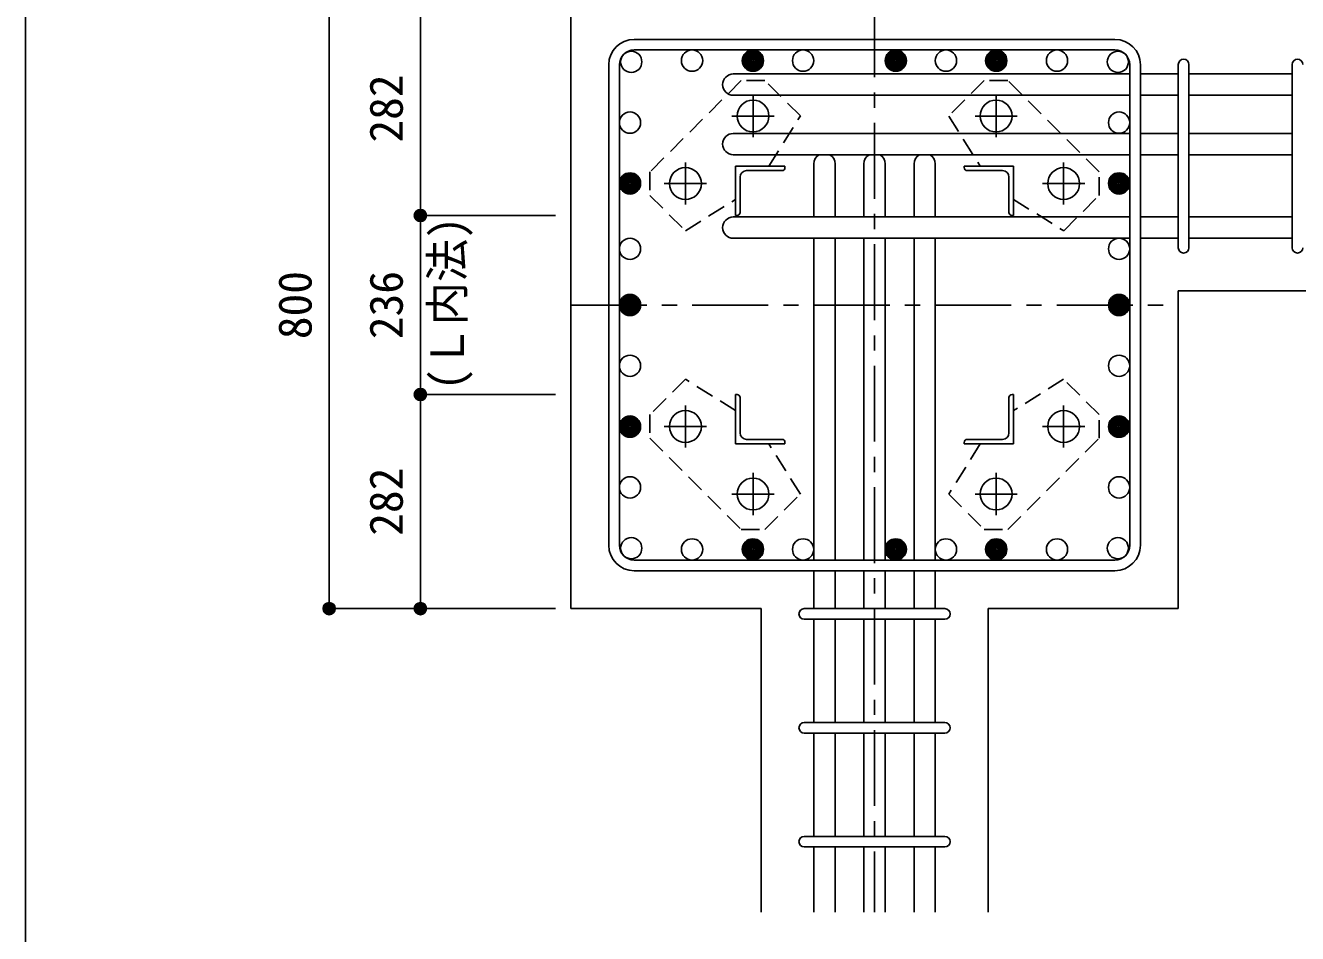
# Model space of a CAD drawing. Units: millimetres at full size, sheet at 1:20. Extents: x -3982 to 3969, y -2797 to 2801.
# Drawn here: x -3982 to -2307, y 966 to 2162 of the extents above; entities that cross this region are included whole.
import ezdxf
from ezdxf.enums import TextEntityAlignment as Align

# ---------------------------------------------------------------- set-up
doc = ezdxf.new("R2010")
doc.units = ezdxf.units.MM
doc.header["$LTSCALE"] = 20
doc.header["$PDMODE"] = 32
doc.header["$PDSIZE"] = 10
doc.linetypes.add('CHAIN1', pattern=[8, 5, -1, 1, -1])
doc.linetypes.add('DASHED1', pattern=[1.8, 1.2, -0.6])
for name, color, linetype in [('6-1_躯体線', 2, 'Continuous'), ('6-2_A.Bolt_', 4, 'Continuous'), ('6-3_柱型主筋', 4, 'Continuous'), ('6-4_フープ', 7, 'Continuous'), ('6-5_梁主筋', 7, 'Continuous'), ('6-6_S.T.P.', 7, 'Continuous'), ('6-9_プレート', 4, 'DASHED1'), ('6-D_寸法', 4, 'Continuous'), ('F-0_枠', 6, 'Continuous')]:
    doc.layers.add(name, color=color, linetype=linetype)
doc.styles.add('ＭＳ ゴシック', font='')
doc.styles.get('ＭＳ ゴシック').set_extended_font_data('MS Gothic')

msp = doc.modelspace()

# ---------------------------------------------------------------- linework, layer by layer
at = {"layer": '6-1_躯体線'}
for p, q in [((-3263.87, 2194.12), (-3263.87, 1394.12)), ((-2463.87, 1812.62), (-2063.87, 1812.62)), ((-2463.87, 1394.12), (-2463.87, 1812.62)), ((-3263.87, 1394.12), (-3013.37, 1394.12)), ((-3013.37, 994.12), (-3013.37, 1394.12)), ((-2714.37, 994.12), (-2714.37, 1394.12)), ((-2714.37, 1394.12), (-2463.87, 1394.12))]:
    msp.add_line(p, q, dxfattribs=at)
at = {"layer": '6-2_A.Bolt_', "linetype": 'CHAIN1'}
for p, q in [((-3023.87, 2070.92), (-3023.87, 2015.42)), ((-2703.87, 2015.42), (-2703.87, 2070.92)), ((-2996.17, 2043.12), (-3051.67, 2043.12)), ((-2676.07, 2043.12), (-2731.57, 2043.12)), ((-3112.87, 1981.92), (-3112.87, 1926.42)), ((-2614.87, 1926.42), (-2614.87, 1981.92)), ((-3085.17, 1954.12), (-3140.67, 1954.12)), ((-2587.07, 1954.12), (-2642.57, 1954.12)), ((-3112.87, 1661.82), (-3112.87, 1606.32)), ((-2614.87, 1606.32), (-2614.87, 1661.82)), ((-3140.67, 1634.12), (-3085.17, 1634.12)), ((-2642.57, 1634.12), (-2587.07, 1634.12)), ((-3023.87, 1572.82), (-3023.87, 1517.32)), ((-2703.87, 1517.32), (-2703.87, 1572.82)), ((-3051.67, 1545.12), (-2996.17, 1545.12)), ((-2731.57, 1545.12), (-2676.07, 1545.12))]:
    msp.add_line(p, q, dxfattribs=at)
at = {"layer": '6-2_A.Bolt_'}
for p, q in [((-3046.87, 1977.12), (-2981.87, 1977.12)), ((-3046.87, 1977.12), (-3046.87, 1912.12)), ((-2981.87, 1977.12), (-2981.87, 1975.12)), ((-2680.87, 1977.12), (-2745.87, 1977.12)), ((-2745.87, 1975.12), (-2745.87, 1977.12)), ((-2680.87, 1977.12), (-2680.87, 1912.12)), ((-3040.87, 1962.62), (-3040.87, 1916.12)), ((-3032.37, 1971.12), (-2985.87, 1971.12)), ((-2695.37, 1971.12), (-2741.87, 1971.12)), ((-2686.87, 1962.62), (-2686.87, 1916.12)), ((-3044.87, 1912.12), (-3046.87, 1912.12)), ((-2680.87, 1912.12), (-2682.87, 1912.12)), ((-3046.87, 1676.12), (-3044.87, 1676.12)), ((-3046.87, 1611.12), (-3046.87, 1676.12)), ((-2682.87, 1676.12), (-2680.87, 1676.12)), ((-2680.87, 1611.12), (-2680.87, 1676.12)), ((-3040.87, 1625.62), (-3040.87, 1672.12)), ((-2686.87, 1625.62), (-2686.87, 1672.12)), ((-3046.87, 1611.12), (-2981.87, 1611.12)), ((-3032.37, 1617.12), (-2985.87, 1617.12)), ((-2981.87, 1613.12), (-2981.87, 1611.12)), ((-2745.87, 1611.12), (-2745.87, 1613.12)), ((-2680.87, 1611.12), (-2745.87, 1611.12)), ((-2695.37, 1617.12), (-2741.87, 1617.12))]:
    msp.add_line(p, q, dxfattribs=at)
at = {"layer": '6-2_A.Bolt_', "color": 3}
for centre in [(-3023.87, 2043.12), (-2703.87, 2043.12), (-3112.87, 1954.12), (-2614.87, 1954.12), (-3112.87, 1634.12), (-2614.87, 1634.12), (-3023.87, 1545.12), (-2703.87, 1545.12)]:
    msp.add_circle(centre, 21, dxfattribs=at)
at = {"layer": '6-2_A.Bolt_'}
for centre, radius, start, end in [((-3032.37, 1962.62), 8.5, 90, 180), ((-2985.87, 1975.12), 4, 270, 0), ((-2741.87, 1975.12), 4, 180, 270), ((-2695.37, 1962.62), 8.5, 0, 90), ((-3044.87, 1916.12), 4, 270, 0), ((-2682.87, 1916.12), 4, 180, 270), ((-3044.87, 1672.12), 4, 0, 90), ((-2682.87, 1672.12), 4, 90, 180), ((-3032.37, 1625.62), 8.5, 180, 270), ((-2695.37, 1625.62), 8.5, 270, 0), ((-2985.87, 1613.12), 4, 0, 90), ((-2741.87, 1613.12), 4, 90, 180)]:
    msp.add_arc(centre, radius, start, end, dxfattribs=at)
at = {"layer": '6-3_柱型主筋', "color": 3}
for centre in [(-3184.26, 2114.51), (-3104.16, 2116.12), (-3024.06, 2116.12), (-2957.96, 2116.12), (-2835.87, 2116.12), (-2835.87, 2116.12), (-2769.87, 2116.12), (-2703.67, 2116.12), (-2703.67, 2116.12), (-2623.58, 2116.12), (-2543.48, 2114.51), (-3185.87, 2034.42), (-2541.87, 2034.42), (-3185.87, 1954.32), (-3185.87, 1954.32), (-2541.87, 1954.32), (-2541.87, 1954.32), (-3185.87, 1868.12), (-2541.87, 1868.12), (-3185.87, 1794.12), (-3185.87, 1794.12), (-2541.87, 1794.12), (-2541.87, 1794.12), (-3185.87, 1714.03), (-2541.87, 1714.03), (-3185.87, 1633.93), (-2541.87, 1633.93), (-3185.87, 1553.83), (-2541.87, 1553.83), (-3184.26, 1473.74), (-3104.16, 1472.12), (-3024.06, 1472.12), (-2957.96, 1472.12), (-2835.87, 1472.12), (-2835.87, 1472.12), (-2769.87, 1472.12), (-2703.67, 1472.12), (-2703.67, 1472.12), (-2623.58, 1472.12), (-2543.48, 1473.74)]:
    msp.add_circle(centre, 14, dxfattribs=at)
at = {"layer": '6-3_柱型主筋'}
for centre, radius in [((-3024.06, 2116.12), 14), ((-3024.06, 2116.12), 12.6), ((-3024.06, 2116.12), 11.2), ((-2835.87, 2116.12), 14), ((-2835.87, 2116.12), 12.6), ((-2835.87, 2116.12), 11.2), ((-2703.67, 2116.12), 14), ((-2703.67, 2116.12), 12.6), ((-2703.67, 2116.12), 11.2), ((-3024.06, 2116.12), 9.8), ((-3024.06, 2116.12), 8.4), ((-3024.06, 2116.12), 7), ((-3024.06, 2116.12), 5.6), ((-3024.06, 2116.12), 4.2), ((-3024.06, 2116.12), 2.8), ((-3024.06, 2116.12), 1.4), ((-2835.87, 2116.12), 9.8), ((-2835.87, 2116.12), 8.4), ((-2835.87, 2116.12), 7), ((-2835.87, 2116.12), 5.6), ((-2835.87, 2116.12), 4.2), ((-2835.87, 2116.12), 2.8), ((-2835.87, 2116.12), 1.4), ((-2703.67, 2116.12), 9.8), ((-2703.67, 2116.12), 8.4), ((-2703.67, 2116.12), 7), ((-2703.67, 2116.12), 5.6), ((-2703.67, 2116.12), 4.2), ((-2703.67, 2116.12), 2.8), ((-2703.67, 2116.12), 1.4), ((-3185.87, 1954.32), 14), ((-3185.87, 1954.32), 12.6), ((-3185.87, 1954.32), 11.2), ((-3185.87, 1954.32), 9.8), ((-3185.87, 1954.32), 8.4), ((-3185.87, 1954.32), 7), ((-3185.87, 1954.32), 5.6), ((-2541.87, 1954.32), 14), ((-2541.87, 1954.32), 12.6), ((-2541.87, 1954.32), 11.2), ((-2541.87, 1954.32), 9.8), ((-2541.87, 1954.32), 8.4), ((-2541.87, 1954.32), 7), ((-2541.87, 1954.32), 5.6), ((-3185.87, 1954.32), 4.2), ((-3185.87, 1954.32), 2.8), ((-3185.87, 1954.32), 1.4), ((-2541.87, 1954.32), 4.2), ((-2541.87, 1954.32), 2.8), ((-2541.87, 1954.32), 1.4), ((-3185.87, 1794.12), 14), ((-3185.87, 1794.12), 12.6), ((-3185.87, 1794.12), 11.2), ((-3185.87, 1794.12), 9.8), ((-3185.87, 1794.12), 8.4), ((-3185.87, 1794.12), 7), ((-3185.87, 1794.12), 5.6), ((-3185.87, 1794.12), 4.2), ((-3185.87, 1794.12), 2.8), ((-3185.87, 1794.12), 1.4), ((-2541.87, 1794.12), 14), ((-2541.87, 1794.12), 12.6), ((-2541.87, 1794.12), 11.2), ((-2541.87, 1794.12), 9.8), ((-2541.87, 1794.12), 8.4), ((-2541.87, 1794.12), 7), ((-2541.87, 1794.12), 5.6), ((-2541.87, 1794.12), 4.2), ((-2541.87, 1794.12), 2.8), ((-2541.87, 1794.12), 1.4), ((-3185.87, 1633.93), 14), ((-3185.87, 1633.93), 12.6), ((-3185.87, 1633.93), 11.2), ((-3185.87, 1633.93), 9.8), ((-3185.87, 1633.93), 8.4), ((-2541.87, 1633.93), 14), ((-2541.87, 1633.93), 12.6), ((-2541.87, 1633.93), 11.2), ((-2541.87, 1633.93), 9.8), ((-2541.87, 1633.93), 8.4), ((-3185.87, 1633.93), 7), ((-3185.87, 1633.93), 5.6), ((-3185.87, 1633.93), 4.2), ((-3185.87, 1633.93), 2.8), ((-3185.87, 1633.93), 1.4), ((-2541.87, 1633.93), 7), ((-2541.87, 1633.93), 5.6), ((-2541.87, 1633.93), 4.2), ((-2541.87, 1633.93), 2.8), ((-2541.87, 1633.93), 1.4), ((-3024.06, 1472.12), 14), ((-3024.06, 1472.12), 12.6), ((-3024.06, 1472.12), 11.2), ((-3024.06, 1472.12), 9.8), ((-3024.06, 1472.12), 8.4), ((-3024.06, 1472.12), 7), ((-3024.06, 1472.12), 5.6), ((-3024.06, 1472.12), 4.2), ((-3024.06, 1472.12), 2.8), ((-2835.87, 1472.12), 14), ((-2835.87, 1472.12), 12.6), ((-2835.87, 1472.12), 11.2), ((-2835.87, 1472.12), 9.8), ((-2835.87, 1472.12), 8.4), ((-2835.87, 1472.12), 7), ((-2835.87, 1472.12), 5.6), ((-2835.87, 1472.12), 4.2), ((-2835.87, 1472.12), 2.8), ((-2703.67, 1472.12), 14), ((-2703.67, 1472.12), 12.6), ((-2703.67, 1472.12), 11.2), ((-2703.67, 1472.12), 9.8), ((-2703.67, 1472.12), 8.4), ((-2703.67, 1472.12), 7), ((-2703.67, 1472.12), 5.6), ((-2703.67, 1472.12), 4.2), ((-2703.67, 1472.12), 2.8), ((-3024.06, 1472.12), 1.4), ((-2835.87, 1472.12), 1.4), ((-2703.67, 1472.12), 1.4)]:
    msp.add_circle(centre, radius, dxfattribs=at)
at = {"layer": '6-4_フープ'}
for p, q in [((-3180.37, 2144.12), (-2547.37, 2144.12)), ((-3180.37, 2130.12), (-2547.37, 2130.12)), ((-3213.87, 1477.62), (-3213.87, 2110.62)), ((-3199.87, 2110.62), (-3199.87, 1477.62)), ((-2527.87, 1477.62), (-2527.87, 2110.62)), ((-2513.87, 1477.62), (-2513.87, 2110.62)), ((-2547.37, 1458.12), (-3180.37, 1458.12)), ((-3180.37, 1444.12), (-2547.37, 1444.12))]:
    msp.add_line(p, q, dxfattribs=at)
for centre, radius, start, end in [((-3180.37, 2110.62), 33.5, 90, 180), ((-2547.37, 2110.62), 33.5, 0, 90), ((-3180.37, 2110.62), 19.5, 90, 180), ((-2547.37, 2110.62), 19.5, 0, 90), ((-3180.37, 1477.62), 33.5, 180, 270), ((-3180.37, 1477.62), 19.5, 180, 270), ((-2547.37, 1477.62), 33.5, 270, 0), ((-2547.37, 1477.62), 19.5, 270, 0)]:
    msp.add_arc(centre, radius, start, end, dxfattribs=at)
at = {"layer": '6-5_梁主筋'}
for p, q in [((-2527.87, 2098.51), (-3049.87, 2098.51)), ((-2463.87, 2098.51), (-2513.87, 2098.51)), ((-2313.87, 2098.51), (-2449.87, 2098.51)), ((-2527.87, 2070.51), (-3049.87, 2070.51)), ((-2463.87, 2070.51), (-2513.87, 2070.51)), ((-2313.87, 2070.51), (-2449.87, 2070.51)), ((-2527.87, 2020.12), (-3049.87, 2020.12)), ((-2463.87, 2020.12), (-2513.87, 2020.12)), ((-2313.87, 2020.12), (-2449.87, 2020.12)), ((-2527.87, 1992.12), (-3049.87, 1992.12)), ((-2943.87, 1910.12), (-2943.87, 1980.12)), ((-2915.87, 1910.12), (-2915.87, 1980.12)), ((-2877.87, 1910.12), (-2877.87, 1980.12)), ((-2849.87, 1910.12), (-2849.87, 1980.12)), ((-2811.87, 1910.12), (-2811.87, 1980.12)), ((-2783.87, 1910.12), (-2783.87, 1980.12)), ((-2463.87, 1992.12), (-2513.87, 1992.12)), ((-2313.87, 1992.12), (-2449.87, 1992.12)), ((-2527.87, 1910.12), (-3049.87, 1910.12)), ((-2463.87, 1910.12), (-2513.87, 1910.12)), ((-2313.87, 1910.12), (-2449.87, 1910.12)), ((-2527.87, 1882.12), (-3049.87, 1882.12)), ((-2943.87, 1458.12), (-2943.87, 1882.12)), ((-2915.87, 1458.12), (-2915.87, 1882.12)), ((-2877.87, 1458.12), (-2877.87, 1882.12)), ((-2849.87, 1458.12), (-2849.87, 1882.12)), ((-2811.87, 1458.12), (-2811.87, 1882.12)), ((-2783.87, 1458.12), (-2783.87, 1882.12)), ((-2463.87, 1882.12), (-2513.87, 1882.12)), ((-2313.87, 1882.12), (-2449.87, 1882.12)), ((-2943.87, 1394.12), (-2943.87, 1444.12)), ((-2915.87, 1394.12), (-2915.87, 1444.12)), ((-2877.87, 1394.12), (-2877.87, 1444.12)), ((-2849.87, 1394.12), (-2849.87, 1444.12)), ((-2811.87, 1394.12), (-2811.87, 1444.12)), ((-2783.87, 1394.12), (-2783.87, 1444.12)), ((-2943.87, 1244.12), (-2943.87, 1380.12)), ((-2915.87, 1244.12), (-2915.87, 1380.12)), ((-2877.87, 1244.12), (-2877.87, 1380.12)), ((-2849.87, 1244.12), (-2849.87, 1380.12)), ((-2811.87, 1244.12), (-2811.87, 1380.12)), ((-2783.87, 1244.12), (-2783.87, 1380.12)), ((-2943.87, 1094.12), (-2943.87, 1230.12)), ((-2915.87, 1094.12), (-2915.87, 1230.12)), ((-2877.87, 1094.12), (-2877.87, 1230.12)), ((-2849.87, 1094.12), (-2849.87, 1230.12)), ((-2811.87, 1094.12), (-2811.87, 1230.12)), ((-2783.87, 1094.12), (-2783.87, 1230.12)), ((-2943.87, 994.12), (-2943.87, 1080.12)), ((-2915.87, 994.12), (-2915.87, 1080.12)), ((-2877.87, 994.12), (-2877.87, 1080.12)), ((-2849.87, 994.12), (-2849.87, 1080.12)), ((-2811.87, 994.12), (-2811.87, 1080.12)), ((-2783.87, 994.12), (-2783.87, 1080.12))]:
    msp.add_line(p, q, dxfattribs=at)
for centre, start, end in [((-3049.87, 2084.51), 90, 270), ((-3049.87, 2006.12), 90, 270), ((-2929.87, 1980.12), 121.00622, 180), ((-2929.87, 1980.12), 0, 58.99378), ((-2863.87, 1980.12), 121.00622, 180), ((-2863.87, 1980.12), 0, 58.99378), ((-2797.87, 1980.12), 121.00622, 180), ((-2797.87, 1980.12), 0, 58.99378), ((-3049.87, 1896.12), 90, 270)]:
    msp.add_arc(centre, 14, start, end, dxfattribs=at)
at = {"layer": '6-6_S.T.P.'}
for p, q in [((-2463.87, 1869.62), (-2463.87, 2111.01)), ((-2449.87, 1869.62), (-2449.87, 2111.01)), ((-2313.87, 1869.62), (-2313.87, 2111.01)), ((-2956.37, 1394.12), (-2771.37, 1394.12)), ((-2956.37, 1380.12), (-2771.37, 1380.12)), ((-2956.37, 1244.12), (-2771.37, 1244.12)), ((-2956.37, 1230.12), (-2771.37, 1230.12)), ((-2956.37, 1094.12), (-2771.37, 1094.12)), ((-2956.37, 1080.12), (-2771.37, 1080.12))]:
    msp.add_line(p, q, dxfattribs=at)
for centre, start, end in [((-2456.87, 2111.01), 0, 180), ((-2456.87, 2111.01), 0, 180), ((-2456.87, 2111.01), 0, 180), ((-2456.87, 2111.01), 0, 180), ((-2306.87, 2111.01), 0, 180), ((-2456.87, 1869.62), 180, 0), ((-2456.87, 1869.62), 180, 0), ((-2456.87, 1869.62), 180, 0), ((-2456.87, 1869.62), 180, 0), ((-2306.87, 1869.62), 180, 0), ((-2956.37, 1387.12), 90, 270), ((-2956.37, 1387.12), 90, 270), ((-2956.37, 1387.12), 90, 270), ((-2956.37, 1387.12), 90, 270), ((-2771.37, 1387.12), 270, 90), ((-2771.37, 1387.12), 270, 90), ((-2771.37, 1387.12), 270, 90), ((-2771.37, 1387.12), 270, 90), ((-2956.37, 1237.12), 90, 270), ((-2771.37, 1237.12), 270, 90), ((-2956.37, 1087.12), 90, 270), ((-2771.37, 1087.12), 270, 90)]:
    msp.add_arc(centre, 7, start, end, dxfattribs=at)
at = {"layer": '6-9_プレート'}
for p, q in [((-3003.01, 1977.12), (-2961.57, 2043.22)), ((-2766.17, 2043.12), (-2724.73, 1977.12)), ((-3112.87, 1891.82), (-3046.87, 1933.26)), ((-2680.87, 1933.26), (-2614.77, 1891.82)), ((-3046.87, 1654.99), (-3112.97, 1696.42)), ((-2614.87, 1696.42), (-2680.87, 1654.99)), ((-2961.57, 1545.12), (-3003, 1611.12)), ((-2724.73, 1611.12), (-2766.17, 1545.02))]:
    msp.add_line(p, q, dxfattribs=at)
for points in [[(-3039.37, 2089.82), (-3159.57, 1969.62), (-3159.57, 1938.52), (-3112.87, 1891.82)], [(-2961.57, 2043.22), (-3008.27, 2089.82), (-3039.37, 2089.82)], [(-2568.17, 1969.62), (-2688.37, 2089.82), (-2719.47, 2089.82), (-2766.17, 2043.12)], [(-2614.77, 1891.82), (-2568.17, 1938.52), (-2568.17, 1969.62)], [(-3112.97, 1696.42), (-3159.57, 1649.73), (-3159.57, 1618.62)], [(-2688.37, 1498.42), (-2568.17, 1618.62), (-2568.17, 1649.72), (-2614.87, 1696.42)], [(-3159.57, 1618.62), (-3039.37, 1498.42), (-3008.27, 1498.42), (-2961.57, 1545.12)], [(-2766.17, 1545.02), (-2719.47, 1498.42), (-2688.37, 1498.42)]]:
    msp.add_lwpolyline(points, dxfattribs=at)
at = {"layer": '6-D_寸法'}
for p, q in [((-3581.89, 1394.12), (-3581.89, 2194.12)), ((-3461.89, 1912.12), (-3461.89, 1676.12)), ((-3461.89, 1912.12), (-3283.87, 1912.12)), ((-3461.89, 1676.12), (-3461.89, 1912.12)), ((-3461.89, 1676.12), (-3461.89, 1394.12)), ((-3461.89, 1676.12), (-3283.87, 1676.12)), ((-3581.89, 1394.12), (-3461.89, 1394.12)), ((-3461.89, 1394.12), (-3283.87, 1394.12)), ((-3461.89, 1394.12), (-3283.87, 1394.12)), ((-3461.89, 1394.12), (-3283.87, 1394.12)), ((-3461.89, 1394.12), (-3283.87, 1394.12)), ((-3461.89, 1394.12), (-3283.87, 1394.12)), ((-3461.89, 1394.12), (-3283.87, 1394.12)), ((-3461.89, 1394.12), (-3283.87, 1394.12)), ((-3461.89, 1394.12), (-3283.87, 1394.12)), ((-3461.89, 1394.12), (-3283.87, 1394.12))]:
    msp.add_line(p, q, dxfattribs=at)
at = {"layer": '6-D_寸法', "linetype": 'CHAIN1'}
for p, q in [((-2863.87, 2194.12), (-2863.87, 994.12)), ((-3263.87, 1794.12), (-2463.87, 1794.12))]:
    msp.add_line(p, q, dxfattribs=at)
at = {"layer": '6-D_寸法'}
for points in [[(-3461.89, 1912.12), (-3461.89, 2194.12), (-3283.87, 2194.12)], [(-3581.89, 1394.12), (-3461.89, 1394.12), (-3283.87, 1394.12)], [(-3581.89, 1394.12), (-3461.89, 1394.12), (-3283.87, 1394.12)]]:
    msp.add_lwpolyline(points, dxfattribs=at)
for centre, radius in [((-3461.89, 1912.12), 8), ((-3461.89, 1912.12), 7.2), ((-3461.89, 1912.12), 6.4), ((-3461.89, 1912.12), 5.6), ((-3461.89, 1912.12), 4.8), ((-3461.89, 1912.12), 4), ((-3461.89, 1912.12), 3.2), ((-3461.89, 1912.12), 2.4), ((-3461.89, 1912.12), 1.6), ((-3461.89, 1912.12), 0.8), ((-3461.89, 1676.12), 8), ((-3461.89, 1676.12), 7.2), ((-3461.89, 1676.12), 6.4), ((-3461.89, 1676.12), 5.6), ((-3461.89, 1676.12), 4.8), ((-3461.89, 1676.12), 4), ((-3461.89, 1676.12), 3.2), ((-3461.89, 1676.12), 2.4), ((-3461.89, 1676.12), 1.6), ((-3461.89, 1676.12), 0.8), ((-3581.89, 1394.12), 8), ((-3581.89, 1394.12), 7.2), ((-3581.89, 1394.12), 6.4), ((-3581.89, 1394.12), 5.6), ((-3581.89, 1394.12), 4.8), ((-3581.89, 1394.12), 4), ((-3581.89, 1394.12), 3.2), ((-3581.89, 1394.12), 2.4), ((-3581.89, 1394.12), 1.6), ((-3581.89, 1394.12), 0.8), ((-3461.89, 1394.12), 8), ((-3461.89, 1394.12), 7.2), ((-3461.89, 1394.12), 6.4), ((-3461.89, 1394.12), 5.6), ((-3461.89, 1394.12), 4.8), ((-3461.89, 1394.12), 4), ((-3461.89, 1394.12), 3.2), ((-3461.89, 1394.12), 2.4), ((-3461.89, 1394.12), 1.6), ((-3461.89, 1394.12), 0.8)]:
    msp.add_circle(centre, radius, dxfattribs=at)
at = {"layer": '6-D_寸法', "color": 7}
for p in [(-3461.89, 1912.12), (-3461.89, 1676.12), (-3581.89, 1394.12), (-3461.89, 1394.12)]:
    msp.add_point(p, dxfattribs=at)
at = {"layer": 'F-0_枠'}
msp.add_line((-3981.92, 2800.77), (-3981.92, -2796.83), dxfattribs=at)

# ---------------------------------------------------------------- texts
at = {"layer": '6-D_寸法', "style": 'ＭＳ ゴシック'}
for s, p in [('282', (-3471.89, 2008.12)), ('800', (-3591.89, 1749.12)), ('236', (-3471.89, 1749.12)), ('236', (-3471.89, 1749.12)), ('282', (-3471.89, 1490.12))]:
    msp.add_text(s, height=43.99, rotation=90, dxfattribs=at).set_placement(p, align=Align.BOTTOM_LEFT)
at = {"layer": '6-D_寸法', "style": 'ＭＳ ゴシック', "width": 0.95}
msp.add_text('(Ｌ内法)', height=43.99, rotation=90, dxfattribs=at).set_placement((-3391.41, 1682.02), align=Align.BOTTOM_LEFT)

doc.saveas('drawing.dxf')
